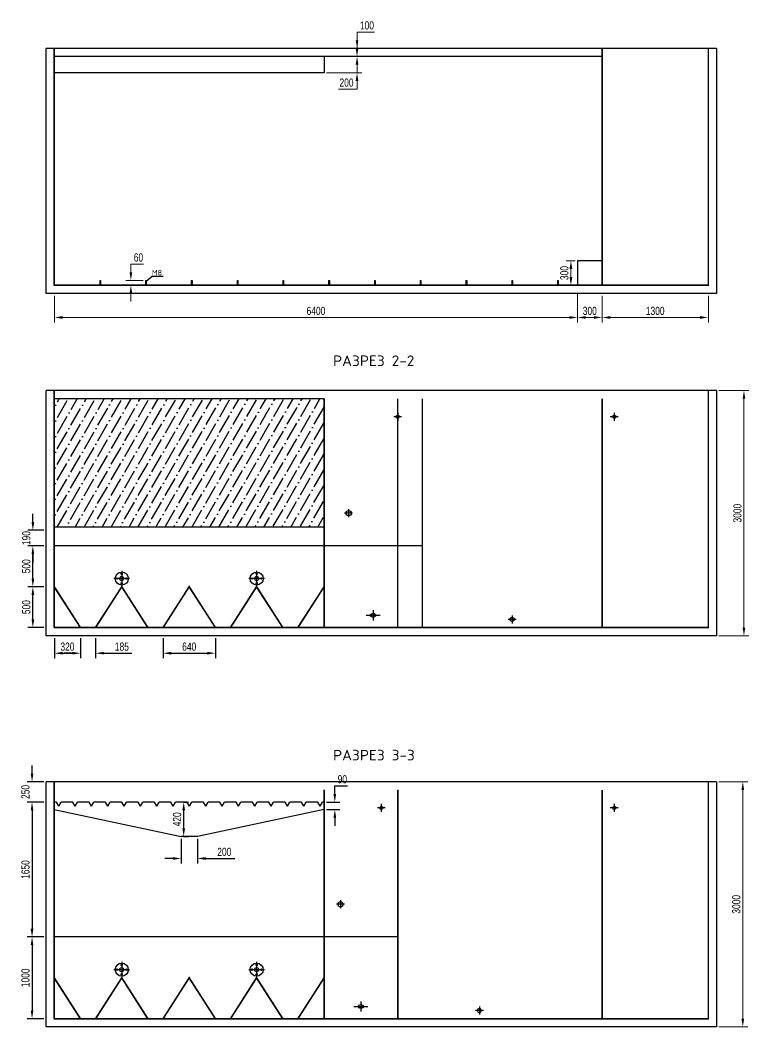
# Model space of a CAD drawing. Extents: x 89779 to 109422, y -13887 to 11174.
# Drawn here: x 90290 to 99204, y -13675 to -1354 of the extents above; entities that cross this region are included whole.
import ezdxf

# ---------------------------------------------------------------- set-up
doc = ezdxf.new("R2010")
doc.units = 0
doc.layers.get('0').update_dxf_attribs({"linetype": 'CONTINUOUS'})
doc.layers.get('DEFPOINTS').update_dxf_attribs({"linetype": 'CONTINUOUS'})
doc.layers.add('1', color=7, linetype='CONTINUOUS')
doc.layers.add('водосливы', color=3, linetype='CONTINUOUS')
doc.layers.add('А-Размеры', color=4, linetype='CONTINUOUS', lineweight=20)
doc.styles.add('MONARCH', font='monarch', dxfattribs={"width": 0.77})
doc.styles.get("Standard").update_dxf_attribs({"font": 'romans.shx'})
doc.dimstyles.get("Standard").update_dxf_attribs({"dimtxt": 50, "dimasz": 30, "dimexe": 20, "dimexo": 10, "dimgap": 10, "dimtad": 1, "dimtoh": 1, "dimdec": 0, "dimzin": 0, "dimdsep": 46, "dimtxsty": 'MONARCH', "dimcen": 10, "dimclrd": 256, "dimclre": 256, "dimclrt": 256, "dimadec": 0, "dimazin": 0, "dimtfac": 1, "dimtdec": 0, "dimtofl": 0, "dimtmove": 0, "dimatfit": 3, "dimfxl": 1, "dimtolj": 1, "dimtzin": 0, "dimlwd": -1, "dimlwe": -1, "dimarcsym": 0})

# ---------------------------------------------------------------- blocks, each defined once
blk = doc.blocks.new('*D521')
at = {"layer": '1', "ltscale": 50, "transparency": 16777216}
for p, q in [((90578, -8288), (90385, -8288)), ((90445, -8688), (90445, -8388)), ((90578, -8788), (90385, -8788))]:
    blk.add_line(p, q, dxfattribs=at)
for points in [[(90429, -8388), (90462, -8388), (90445, -8288)], [(90429, -8688), (90462, -8688), (90445, -8788)]]:
    blk.add_solid(points, dxfattribs=at)
at = {"layer": 'DEFPOINTS', "color": 0, "ltscale": 50, "transparency": 16777216}
for p in [(90445, -8288), (90608, -8288), (90608, -8788)]:
    blk.add_point(p, dxfattribs=at)
at = {"layer": '1', "ltscale": 50, "transparency": 16777216, "insert": (90365, -8538), "char_height": 100, "attachment_point": 5, "rotation": 90, "style": 'MONARCH'}
blk.add_mtext('\\A1;500', dxfattribs=at)
blk = doc.blocks.new('*D522')
at = {"layer": '1', "ltscale": 50, "transparency": 16777216}
for p, q in [((90578, -7788), (90385, -7788)), ((90445, -8188), (90445, -7888)), ((90578, -8288), (90385, -8288))]:
    blk.add_line(p, q, dxfattribs=at)
for points in [[(90429, -7888), (90462, -7888), (90445, -7788)], [(90429, -8188), (90462, -8188), (90445, -8288)]]:
    blk.add_solid(points, dxfattribs=at)
at = {"layer": 'DEFPOINTS', "color": 0, "ltscale": 50, "transparency": 16777216}
for p in [(90445, -7788), (90608, -7788), (90608, -8288)]:
    blk.add_point(p, dxfattribs=at)
at = {"layer": '1', "ltscale": 50, "transparency": 16777216, "insert": (90365, -8038), "char_height": 100, "attachment_point": 5, "rotation": 90, "style": 'MONARCH'}
blk.add_mtext('\\A1;500', dxfattribs=at)
blk = doc.blocks.new('*D523')
at = {"layer": '1', "ltscale": 50, "transparency": 16777216}
for p, q in [((90445, -7498), (90445, -7398)), ((90578, -7598), (90385, -7598)), ((90578, -7788), (90385, -7788)), ((90445, -7888), (90445, -7988))]:
    blk.add_line(p, q, dxfattribs=at)
for points in [[(90429, -7498), (90462, -7498), (90445, -7598)], [(90429, -7888), (90462, -7888), (90445, -7788)]]:
    blk.add_solid(points, dxfattribs=at)
at = {"layer": 'DEFPOINTS', "color": 0, "ltscale": 50, "transparency": 16777216}
for p in [(90445, -7598), (90608, -7598), (90608, -7788)]:
    blk.add_point(p, dxfattribs=at)
at = {"layer": '1', "ltscale": 50, "transparency": 16777216, "insert": (90365, -7693), "char_height": 100, "attachment_point": 5, "rotation": 90, "style": 'MONARCH'}
blk.add_mtext('\\A1;190', dxfattribs=at)
blk = doc.blocks.new('*D524')
at = {"layer": '1', "ltscale": 50, "transparency": 16777216}
for p, q in [((90708, -8918), (90708, -9162)), ((91028, -8918), (91028, -9162)), ((90808, -9102), (90928, -9102))]:
    blk.add_line(p, q, dxfattribs=at)
for points in [[(90808, -9085), (90808, -9118), (90708, -9102)], [(90928, -9085), (90928, -9118), (91028, -9102)]]:
    blk.add_solid(points, dxfattribs=at)
at = {"layer": 'DEFPOINTS', "color": 0, "ltscale": 50, "transparency": 16777216}
for p in [(90708, -8888), (91028, -8888), (91028, -9102)]:
    blk.add_point(p, dxfattribs=at)
at = {"layer": '1', "ltscale": 50, "transparency": 16777216, "insert": (90868, -9022), "char_height": 100, "attachment_point": 5, "style": 'MONARCH'}
blk.add_mtext('\\A1;320', dxfattribs=at)
blk = doc.blocks.new('*D525')
at = {"layer": '1', "ltscale": 50, "transparency": 16777216}
for p, q in [((91028, -8918), (91028, -9162)), ((91213, -8918), (91213, -9162)), ((90928, -9102), (90828, -9102)), ((91313, -9102), (91656, -9102))]:
    blk.add_line(p, q, dxfattribs=at)
for points in [[(90928, -9085), (90928, -9118), (91028, -9102)], [(91313, -9085), (91313, -9118), (91213, -9102)]]:
    blk.add_solid(points, dxfattribs=at)
at = {"layer": 'DEFPOINTS', "color": 0, "ltscale": 50, "transparency": 16777216}
for p in [(91028, -8888), (91213, -8888), (91213, -9102)]:
    blk.add_point(p, dxfattribs=at)
at = {"layer": '1', "ltscale": 50, "transparency": 16777216, "insert": (91534, -9022), "char_height": 100, "attachment_point": 5, "style": 'MONARCH'}
blk.add_mtext('\\A1;185', dxfattribs=at)
blk = doc.blocks.new('*D526')
at = {"layer": '1', "ltscale": 50, "transparency": 16777216}
for p, q in [((92038, -8918), (92038, -9162)), ((92678, -8918), (92678, -9162)), ((92138, -9102), (92578, -9102))]:
    blk.add_line(p, q, dxfattribs=at)
for points in [[(92138, -9085), (92138, -9119), (92038, -9102)], [(92578, -9085), (92578, -9119), (92678, -9102)]]:
    blk.add_solid(points, dxfattribs=at)
at = {"layer": 'DEFPOINTS', "color": 0, "ltscale": 50, "transparency": 16777216}
for p in [(92038, -8888), (92678, -8888), (92678, -9102)]:
    blk.add_point(p, dxfattribs=at)
at = {"layer": '1', "ltscale": 50, "transparency": 16777216, "insert": (92358, -9022), "char_height": 100, "attachment_point": 5, "style": 'MONARCH'}
blk.add_mtext('\\A1;640', dxfattribs=at)
blk = doc.blocks.new('*D503')
at = {"layer": '1', "ltscale": 50, "transparency": 16777216}
for p, q in [((92258, -11375), (92258, -11674)), ((92458, -11375), (92458, -11674)), ((92158, -11614), (92058, -11614)), ((92558, -11614), (92916, -11614))]:
    blk.add_line(p, q, dxfattribs=at)
for points in [[(92158, -11597), (92158, -11631), (92258, -11614)], [(92558, -11597), (92558, -11631), (92458, -11614)]]:
    blk.add_solid(points, dxfattribs=at)
at = {"layer": 'DEFPOINTS', "color": 0, "ltscale": 50, "transparency": 16777216}
for p in [(92258, -11345), (92458, -11345), (92458, -11614)]:
    blk.add_point(p, dxfattribs=at)
at = {"layer": '1', "ltscale": 50, "transparency": 16777216, "insert": (92787, -11534), "char_height": 100, "attachment_point": 5, "style": 'MONARCH'}
blk.add_mtext('\\A1;200', dxfattribs=at)
blk = doc.blocks.new('*D504')
at = {"layer": '1', "ltscale": 50, "transparency": 16777216}
for p, q in [((94139, -10825), (94139, -10725)), ((94139, -10725), (94293, -10725)), ((94038, -10925), (94199, -10925)), ((94038, -11015), (94199, -11015)), ((94139, -11115), (94139, -11215))]:
    blk.add_line(p, q, dxfattribs=at)
for points in [[(94122, -10825), (94155, -10825), (94139, -10925)], [(94122, -11115), (94155, -11115), (94139, -11015)]]:
    blk.add_solid(points, dxfattribs=at)
at = {"layer": 'DEFPOINTS', "color": 0, "ltscale": 50, "transparency": 16777216}
for p in [(94008, -10925), (94139, -10925), (94008, -11015)]:
    blk.add_point(p, dxfattribs=at)
at = {"layer": '1', "ltscale": 50, "transparency": 16777216, "insert": (94231, -10645), "char_height": 100, "attachment_point": 5, "style": 'MONARCH'}
blk.add_mtext('\\A1;90', dxfattribs=at)
blk = doc.blocks.new('*D505')
at = {"layer": '1', "ltscale": 50, "transparency": 16777216}
for p, q in [((92291, -10925), (92350, -10925)), ((92290, -11245), (92290, -11025)), ((92288, -11345), (92350, -11345))]:
    blk.add_line(p, q, dxfattribs=at)
for points in [[(92274, -11025), (92307, -11025), (92290, -10925)], [(92274, -11245), (92307, -11245), (92290, -11345)]]:
    blk.add_solid(points, dxfattribs=at)
at = {"layer": 'DEFPOINTS', "color": 0, "ltscale": 50, "transparency": 16777216}
for p in [(92261, -10925), (92290, -10925), (92258, -11345)]:
    blk.add_point(p, dxfattribs=at)
at = {"layer": '1', "ltscale": 50, "transparency": 16777216, "insert": (92210, -11135), "char_height": 100, "attachment_point": 5, "rotation": 90, "style": 'MONARCH'}
blk.add_mtext('\\A1;420', dxfattribs=at)
blk = doc.blocks.new('*D506')
at = {"layer": '1', "ltscale": 50, "transparency": 16777216}
for p, q in [((90435, -10575), (90435, -10475)), ((90578, -10675), (90375, -10675)), ((90578, -10925), (90375, -10925)), ((90435, -11025), (90435, -11125))]:
    blk.add_line(p, q, dxfattribs=at)
for points in [[(90419, -10575), (90452, -10575), (90435, -10675)], [(90419, -11025), (90452, -11025), (90435, -10925)]]:
    blk.add_solid(points, dxfattribs=at)
at = {"layer": 'DEFPOINTS', "color": 0, "ltscale": 50, "transparency": 16777216}
for p in [(90435, -10675), (90608, -10675), (90608, -10925)]:
    blk.add_point(p, dxfattribs=at)
at = {"layer": '1', "ltscale": 50, "transparency": 16777216, "insert": (90355, -10800), "char_height": 100, "attachment_point": 5, "rotation": 90, "style": 'MONARCH'}
blk.add_mtext('\\A1;250', dxfattribs=at)
blk = doc.blocks.new('*D507')
at = {"layer": '1', "ltscale": 50, "transparency": 16777216}
for p, q in [((90578, -10925), (90375, -10925)), ((90435, -11025), (90435, -12475)), ((90578, -12575), (90375, -12575))]:
    blk.add_line(p, q, dxfattribs=at)
for points in [[(90419, -11025), (90452, -11025), (90435, -10925)], [(90419, -12475), (90452, -12475), (90435, -12575)]]:
    blk.add_solid(points, dxfattribs=at)
at = {"layer": 'DEFPOINTS', "color": 0, "ltscale": 50, "transparency": 16777216}
for p in [(90608, -10925), (90435, -12575), (90608, -12575)]:
    blk.add_point(p, dxfattribs=at)
at = {"layer": '1', "ltscale": 50, "transparency": 16777216, "insert": (90355, -11750), "char_height": 100, "attachment_point": 5, "rotation": 90, "style": 'MONARCH'}
blk.add_mtext('\\A1;1650', dxfattribs=at)
blk = doc.blocks.new('*D508')
at = {"layer": '1', "ltscale": 50, "transparency": 16777216}
for p, q in [((90578, -12575), (90375, -12575)), ((90435, -12675), (90435, -13475)), ((90578, -13575), (90375, -13575))]:
    blk.add_line(p, q, dxfattribs=at)
for points in [[(90419, -12675), (90452, -12675), (90435, -12575)], [(90419, -13475), (90452, -13475), (90435, -13575)]]:
    blk.add_solid(points, dxfattribs=at)
at = {"layer": 'DEFPOINTS', "color": 0, "ltscale": 50, "transparency": 16777216}
for p in [(90608, -12575), (90435, -13575), (90608, -13575)]:
    blk.add_point(p, dxfattribs=at)
at = {"layer": '1', "ltscale": 50, "transparency": 16777216, "insert": (90355, -13075), "char_height": 100, "attachment_point": 5, "rotation": 90, "style": 'MONARCH'}
blk.add_mtext('\\A1;1000', dxfattribs=at)
blk = doc.blocks.new('*D516')
at = {"layer": 'DEFPOINTS', "color": 0, "ltscale": 50, "transparency": 16777216}
for p in [(98808, -5888), (98808, -8888), (99144, -8888)]:
    blk.add_point(p, dxfattribs=at)
at = {"layer": 'А-Размеры', "ltscale": 50, "transparency": 16777216}
for p, q in [((98838, -5888), (99204, -5888)), ((99144, -5988), (99144, -8788)), ((98838, -8888), (99204, -8888))]:
    blk.add_line(p, q, dxfattribs=at)
for points in [[(99127, -5988), (99160, -5988), (99144, -5888)], [(99127, -8788), (99160, -8788), (99144, -8888)]]:
    blk.add_solid(points, dxfattribs=at)
at = {"layer": 'А-Размеры', "ltscale": 50, "transparency": 16777216, "insert": (99064, -7388), "char_height": 100, "attachment_point": 5, "rotation": 90, "style": 'MONARCH'}
blk.add_mtext('\\A1;3000', dxfattribs=at)
blk = doc.blocks.new('*D517')
at = {"layer": 'DEFPOINTS', "color": 0, "ltscale": 50, "transparency": 16777216}
for p in [(98808, -10675), (99130, -10675), (98808, -13675)]:
    blk.add_point(p, dxfattribs=at)
at = {"layer": 'А-Размеры', "ltscale": 50, "transparency": 16777216}
for p, q in [((98838, -10675), (99190, -10675)), ((99130, -13575), (99130, -10775)), ((98838, -13675), (99190, -13675))]:
    blk.add_line(p, q, dxfattribs=at)
for points in [[(99113, -10775), (99146, -10775), (99130, -10675)], [(99113, -13575), (99146, -13575), (99130, -13675)]]:
    blk.add_solid(points, dxfattribs=at)
at = {"layer": 'А-Размеры', "ltscale": 50, "transparency": 16777216, "insert": (99050, -12175), "char_height": 100, "attachment_point": 5, "rotation": 90, "style": 'MONARCH'}
blk.add_mtext('\\A1;3000', dxfattribs=at)
blk = doc.blocks.new('*D520')
at = {"layer": 'DEFPOINTS', "color": 0, "ltscale": 50, "transparency": 16777216}
for p in [(91644, -4539), (91823, -4539), (91823, -4599)]:
    blk.add_point(p, dxfattribs=at)
at = {"layer": 'А-Размеры', "ltscale": 50, "transparency": 16777216}
for p, q in [((91644, -4439), (91644, -4339)), ((91644, -4339), (91799, -4339)), ((91793, -4539), (91584, -4539)), ((91793, -4599), (91584, -4599)), ((91644, -4699), (91644, -4799))]:
    blk.add_line(p, q, dxfattribs=at)
for points in [[(91628, -4439), (91661, -4439), (91644, -4539)], [(91628, -4699), (91661, -4699), (91644, -4599)]]:
    blk.add_solid(points, dxfattribs=at)
at = {"layer": 'А-Размеры', "ltscale": 50, "transparency": 16777216, "insert": (91737, -4259), "char_height": 100, "attachment_point": 5, "style": 'MONARCH'}
blk.add_mtext('\\A1;60', dxfattribs=at)
blk = doc.blocks.new('*D480')
at = {"layer": 'DEFPOINTS', "color": 0, "ltscale": 50, "transparency": 16777216}
for p in [(94008, -1799), (94008, -1999), (94411, -1999)]:
    blk.add_point(p, dxfattribs=at)
at = {"layer": 'А-Размеры', "ltscale": 50, "transparency": 16777216}
for p, q in [((94411, -1699), (94411, -1599)), ((94038, -1799), (94471, -1799)), ((94038, -1999), (94471, -1999)), ((94411, -2199), (94183, -2199)), ((94411, -2099), (94411, -2199))]:
    blk.add_line(p, q, dxfattribs=at)
for points in [[(94394, -1699), (94427, -1699), (94411, -1799)], [(94394, -2099), (94427, -2099), (94411, -1999)]]:
    blk.add_solid(points, dxfattribs=at)
at = {"layer": 'А-Размеры', "ltscale": 50, "transparency": 16777216, "insert": (94282, -2119), "char_height": 100, "attachment_point": 5, "style": 'MONARCH'}
blk.add_mtext('\\A1;200', dxfattribs=at)
blk = doc.blocks.new('*D481')
at = {"layer": 'DEFPOINTS', "color": 0, "ltscale": 50, "transparency": 16777216}
for p in [(94008, -1699), (94411, -1699), (94008, -1799)]:
    blk.add_point(p, dxfattribs=at)
at = {"layer": 'А-Размеры', "ltscale": 50, "transparency": 16777216}
for p, q in [((94411, -1599), (94411, -1499)), ((94411, -1499), (94624, -1499)), ((94038, -1699), (94471, -1699)), ((94038, -1799), (94471, -1799)), ((94411, -1899), (94411, -1999))]:
    blk.add_line(p, q, dxfattribs=at)
for points in [[(94394, -1599), (94427, -1599), (94411, -1699)], [(94394, -1899), (94427, -1899), (94411, -1799)]]:
    blk.add_solid(points, dxfattribs=at)
at = {"layer": 'А-Размеры', "ltscale": 50, "transparency": 16777216, "insert": (94532, -1419), "char_height": 100, "attachment_point": 5, "style": 'MONARCH'}
blk.add_mtext('\\A1;100', dxfattribs=at)
blk = doc.blocks.new('*D482')
at = {"layer": 'DEFPOINTS', "color": 0, "ltscale": 50, "transparency": 16777216}
for p in [(97108, -4299), (97027, -4599), (97108, -4599)]:
    blk.add_point(p, dxfattribs=at)
at = {"layer": 'А-Размеры', "ltscale": 50, "transparency": 16777216}
for p, q in [((97078, -4299), (96967, -4299)), ((97027, -4399), (97027, -4499)), ((97078, -4599), (96967, -4599))]:
    blk.add_line(p, q, dxfattribs=at)
for points in [[(97010, -4399), (97044, -4399), (97027, -4299)], [(97010, -4499), (97044, -4499), (97027, -4599)]]:
    blk.add_solid(points, dxfattribs=at)
at = {"layer": 'А-Размеры', "ltscale": 50, "transparency": 16777216, "insert": (96947, -4449), "char_height": 100, "attachment_point": 5, "rotation": 90, "style": 'MONARCH'}
blk.add_mtext('\\A1;300', dxfattribs=at)
blk = doc.blocks.new('*D483')
at = {"layer": 'DEFPOINTS', "color": 0, "ltscale": 50, "transparency": 16777216}
for p in [(97108, -4699), (97408, -4699), (97408, -4993)]:
    blk.add_point(p, dxfattribs=at)
at = {"layer": 'А-Размеры', "ltscale": 50, "transparency": 16777216}
for p, q in [((97108, -4729), (97108, -5053)), ((97408, -4729), (97408, -5053)), ((97208, -4993), (97308, -4993))]:
    blk.add_line(p, q, dxfattribs=at)
for points in [[(97208, -4976), (97208, -5009), (97108, -4993)], [(97308, -4976), (97308, -5009), (97408, -4993)]]:
    blk.add_solid(points, dxfattribs=at)
at = {"layer": 'А-Размеры', "ltscale": 50, "transparency": 16777216, "insert": (97258, -4913), "char_height": 100, "attachment_point": 5, "style": 'MONARCH'}
blk.add_mtext('\\A1;300', dxfattribs=at)
blk = doc.blocks.new('*D484')
at = {"layer": 'DEFPOINTS', "color": 0, "ltscale": 50, "transparency": 16777216}
for p in [(97108, -4664), (90708, -4699), (97108, -4993)]:
    blk.add_point(p, dxfattribs=at)
at = {"layer": 'А-Размеры', "ltscale": 50, "transparency": 16777216}
for p, q in [((90708, -4729), (90708, -5053)), ((97108, -4694), (97108, -5053)), ((90808, -4993), (97008, -4993))]:
    blk.add_line(p, q, dxfattribs=at)
for points in [[(90808, -4976), (90808, -5009), (90708, -4993)], [(97008, -4976), (97008, -5009), (97108, -4993)]]:
    blk.add_solid(points, dxfattribs=at)
at = {"layer": 'А-Размеры', "ltscale": 50, "transparency": 16777216, "insert": (93908, -4913), "char_height": 100, "attachment_point": 5, "style": 'MONARCH'}
blk.add_mtext('\\A1;6400', dxfattribs=at)
blk = doc.blocks.new('*D485')
at = {"layer": 'DEFPOINTS', "color": 0, "ltscale": 50, "transparency": 16777216}
for p in [(97408, -4699), (98708, -4699), (98708, -4993)]:
    blk.add_point(p, dxfattribs=at)
at = {"layer": 'А-Размеры', "ltscale": 50, "transparency": 16777216}
for p, q in [((97408, -4729), (97408, -5053)), ((98708, -4729), (98708, -5053)), ((97508, -4993), (98608, -4993))]:
    blk.add_line(p, q, dxfattribs=at)
for points in [[(97508, -4976), (97508, -5009), (97408, -4993)], [(98608, -4976), (98608, -5009), (98708, -4993)]]:
    blk.add_solid(points, dxfattribs=at)
at = {"layer": 'А-Размеры', "ltscale": 50, "transparency": 16777216, "insert": (98058, -4913), "char_height": 100, "attachment_point": 5, "style": 'MONARCH'}
blk.add_mtext('\\A1;1300', dxfattribs=at)

msp = doc.modelspace()

# ---------------------------------------------------------------- hatches: boundary and pattern name
at = {"layer": '1', "ltscale": 50}
h = msp.add_hatch(dxfattribs=at)
h.set_pattern_fill('ANSI36', color=2, scale=30, angle=15)
h.set_pattern_definition([(60, (-64373.56, 0), (0.85483, 191.98061), [238.125, -47.625, 0, -47.625])])
h.paths.add_polyline_path([(94007.8, -5988.1), (90707.8, -5988.1), (90707.8, -7558.1), (94007.8, -7558.1)])
h.paths.add_polyline_path([(91112.8, -7681.8), (91360.8, -7681.8), (91360.8, -7531.8), (91112.8, -7531.8)], flags=9)

# ---------------------------------------------------------------- linework, layer by layer
at = {"color": 1}
for p, q in [((90607.8, -4699.4), (90607.8, -1699.4)), ((98807.8, -1699.4), (98807.8, -4699.4)), ((97407.8, -1799.4), (94007.8, -1799.4)), ((94007.8, -1999.4), (90707.8, -1999.4)), ((98807.8, -4699.4), (90607.8, -4699.4)), ((90607.8, -8888.1), (90607.8, -5888.1)), ((98807.8, -5888.1), (98807.8, -8888.1)), ((98807.8, -8888.1), (90607.8, -8888.1)), ((98807.8, -10675), (98807.8, -13675))]:
    msp.add_line(p, q, dxfattribs=at)
for p, q in [((98807.8, -1699.4), (90607.8, -1699.4)), ((90707.8, -4599.4), (90707.8, -1699.4)), ((98707.8, -1699.4), (98707.8, -4599.4)), ((97407.8, -4299.4), (97107.8, -4299.4)), ((97107.8, -4299.4), (97107.8, -4599.4)), ((98707.8, -4599.4), (90707.8, -4599.4)), ((98807.8, -5888.1), (90607.8, -5888.1)), ((90707.8, -8788.1), (90707.8, -5888.1)), ((98707.8, -5888.1), (98707.8, -8788.1)), ((95207.8, -7788.1), (90707.8, -7788.1)), ((98707.8, -8788.1), (90707.8, -8788.1)), ((90607.8, -13675), (90607.8, -10675)), ((98807.8, -10675), (90607.8, -10675)), ((90707.8, -13575), (90707.8, -10675)), ((98707.8, -10675), (98707.8, -13575)), ((94907.8, -12575), (90707.8, -12575)), ((98807.8, -13675), (90607.8, -13675)), ((98707.8, -13575), (90707.8, -13575))]:
    msp.add_line(p, q)
at = {"layer": '1', "ltscale": 50}
for p, q in [((97407.8, -1699.4), (97407.8, -4599.4)), ((91262.8, -4539.4), (91262.8, -4599.4)), ((91262.8, -4539.4), (91272.8, -4539.4)), ((91272.8, -4539.4), (91272.8, -4599.4)), ((91822.8, -4539.4), (91822.8, -4599.4)), ((91822.8, -4539.4), (91832.8, -4539.4)), ((91832.8, -4549.1), (91906.6, -4486.9)), ((91832.8, -4539.4), (91832.8, -4599.4)), ((91906.6, -4486.9), (92039.7, -4486.9)), ((92382.8, -4539.4), (92382.8, -4599.4)), ((92382.8, -4539.4), (92392.8, -4539.4)), ((92392.8, -4539.4), (92392.8, -4599.4)), ((92942.8, -4539.4), (92942.8, -4599.4)), ((92942.8, -4539.4), (92952.8, -4539.4)), ((92952.8, -4539.4), (92952.8, -4599.4)), ((93502.8, -4539.4), (93502.8, -4599.4)), ((93502.8, -4539.4), (93512.8, -4539.4)), ((93512.8, -4539.4), (93512.8, -4599.4)), ((94062.8, -4539.4), (94062.8, -4599.4)), ((94062.8, -4539.4), (94072.8, -4539.4)), ((94072.8, -4539.4), (94072.8, -4599.4)), ((94622.8, -4539.4), (94622.8, -4599.4)), ((94622.8, -4539.4), (94632.8, -4539.4)), ((94632.8, -4539.4), (94632.8, -4599.4)), ((95182.8, -4539.4), (95182.8, -4599.4)), ((95182.8, -4539.4), (95192.8, -4539.4)), ((95192.8, -4539.4), (95192.8, -4599.4)), ((95742.8, -4539.4), (95742.8, -4599.4)), ((95742.8, -4539.4), (95752.8, -4539.4)), ((95752.8, -4539.4), (95752.8, -4599.4)), ((96302.8, -4539.4), (96302.8, -4599.4)), ((96302.8, -4539.4), (96312.8, -4539.4)), ((96312.8, -4539.4), (96312.8, -4599.4)), ((96862.8, -4539.4), (96862.8, -4599.4)), ((96862.8, -4539.4), (96872.8, -4539.4)), ((96872.8, -4539.4), (96872.8, -4599.4)), ((91267.8, -4566.5), (91267.8, -4599.4)), ((91827.8, -4566.5), (91827.8, -4599.4)), ((92387.8, -4566.5), (92387.8, -4599.4)), ((92947.8, -4566.5), (92947.8, -4599.4)), ((93507.8, -4566.5), (93507.8, -4599.4)), ((94067.8, -4566.5), (94067.8, -4599.4)), ((94627.8, -4566.5), (94627.8, -4599.4)), ((95187.8, -4566.5), (95187.8, -4599.4)), ((95747.8, -4566.5), (95747.8, -4599.4)), ((96307.8, -4566.5), (96307.8, -4599.4)), ((96867.8, -4566.5), (96867.8, -4599.4)), ((94007.8, -5988.1), (94007.8, -8788.1)), ((95207.8, -5988.1), (95207.8, -8788.1)), ((94907.8, -6159.4), (94907.8, -6256.8)), ((97557.8, -6159.4), (97557.8, -6256.8)), ((94956.5, -6208.1), (94859.1, -6208.1)), ((97606.5, -6208.1), (97509.1, -6208.1)), ((94356.5, -7388.1), (94259.1, -7388.1)), ((94307.8, -7339.4), (94307.8, -7436.8)), ((91532.8, -8091.7), (91532.8, -8284.4)), ((93182.8, -8091.7), (93182.8, -8284.4)), ((91629.1, -8188.1), (91436.4, -8188.1)), ((93279.1, -8188.1), (93086.4, -8188.1)), ((91027.8, -8788.1), (90707.8, -8288.1)), ((91212.8, -8788.1), (91532.8, -8288.1)), ((91852.8, -8788.1), (91532.8, -8288.1)), ((92037.8, -8788.1), (92357.8, -8288.1)), ((92677.8, -8788.1), (92357.8, -8288.1)), ((92862.8, -8788.1), (93182.8, -8288.1)), ((93502.8, -8788.1), (93182.8, -8288.1)), ((93687.8, -8788.1), (94007.8, -8288.1)), ((94607.8, -8576.5), (94607.8, -8699.7)), ((94521.3, -8638.1), (94694.2, -8638.1)), ((96356.5, -8688.1), (96259.1, -8688.1)), ((96307.8, -8639.4), (96307.8, -8736.8)), ((94007.8, -10775), (94007.8, -13575)), ((94907.8, -10775), (94907.8, -13575)), ((94707.8, -10946.3), (94707.8, -11043.7)), ((97557.8, -10946.3), (97557.8, -11043.7)), ((90707.8, -11015), (92257.8, -11345)), ((94007.8, -11015), (92457.8, -11345)), ((94756.5, -10995), (94659.1, -10995)), ((97606.5, -10995), (97509.1, -10995)), ((92457.8, -11345), (92257.8, -11345)), ((94256.5, -12175), (94159.1, -12175)), ((94207.8, -12126.3), (94207.8, -12223.7)), ((91532.8, -12878.7), (91532.8, -13071.4)), ((93182.8, -12878.7), (93182.8, -13071.4)), ((91629.1, -12975), (91436.4, -12975)), ((93279.1, -12975), (93086.4, -12975)), ((91027.8, -13575), (90707.8, -13075)), ((91212.8, -13575), (91532.8, -13075)), ((91852.8, -13575), (91532.8, -13075)), ((92037.8, -13575), (92357.8, -13075)), ((92677.8, -13575), (92357.8, -13075)), ((92862.8, -13575), (93182.8, -13075)), ((93502.8, -13575), (93182.8, -13075)), ((93687.8, -13575), (94007.8, -13075)), ((94371.3, -13425), (94544.2, -13425)), ((94457.8, -13363.4), (94457.8, -13486.7)), ((95907.8, -13426.3), (95907.8, -13523.7)), ((95956.5, -13475), (95859.1, -13475))]:
    msp.add_line(p, q, dxfattribs=at)
at = {"layer": '1', "color": 2, "ltscale": 50}
for p, q in [((94007.8, -1799.4), (90707.8, -1799.4)), ((94007.8, -5988.1), (90707.8, -5988.1)), ((94007.8, -7558.1), (90707.8, -7558.1))]:
    msp.add_line(p, q, dxfattribs=at)
at = {"layer": '1', "color": 1, "ltscale": 50}
msp.add_line((94007.8, -1799.4), (94007.8, -1999.4), dxfattribs=at)
at = {"layer": '1', "ltscale": 50, "const_width": 20}
for points in [[(90707.8, -1699.4), (90707.8, -4599.4), (98707.8, -4599.4), (98707.8, -1699.4)], [(97407.8, -1699.4), (97407.8, -4599.4)], [(90707.8, -5888.1), (90707.8, -8788.1), (98707.8, -8788.1), (98707.8, -5888.1)], [(94007.8, -5988.1), (94007.8, -8788.1)], [(94907.8, -5988.1), (94907.8, -8788.1)], [(97407.8, -8788.1), (97407.8, -5988.1)], [(90707.8, -8288.1), (91027.8, -8788.1)], [(91212.8, -8788.1), (91532.8, -8288.1), (91852.8, -8788.1)], [(92037.8, -8788.1), (92357.8, -8288.1), (92677.8, -8788.1)], [(92862.8, -8788.1), (93182.8, -8288.1), (93502.8, -8788.1)], [(93687.8, -8788.1), (94007.8, -8288.1)], [(98707.8, -10675), (98707.8, -13575), (90707.8, -13575), (90707.8, -10675)], [(94007.8, -10775), (94007.8, -13575)], [(94907.8, -10775), (94907.8, -13575)], [(97407.8, -13575), (97407.8, -10775)], [(91212.8, -13575), (91532.8, -13075), (91852.8, -13575)], [(92037.8, -13575), (92357.8, -13075), (92677.8, -13575)], [(92862.8, -13575), (93182.8, -13075), (93502.8, -13575)], [(90707.8, -13075), (91027.8, -13575)], [(93687.8, -13575), (94007.8, -13075)]]:
    msp.add_lwpolyline(points, dxfattribs=at)
at = {"layer": '1', "ltscale": 50}
for centre, radius in [((94907.8, -6208.1), 20), ((97557.8, -6208.1), 20), ((94307.8, -7388.1), 32), ((91532.8, -8188.1), 80), ((91532.8, -8130.3), 9), ((93182.8, -8188.1), 80), ((93182.8, -8130.3), 9), ((91475, -8188.1), 9), ((91532.8, -8188.1), 25), ((91532.8, -8245.9), 9), ((91590.5, -8188.1), 9), ((93125, -8188.1), 9), ((93182.8, -8188.1), 25), ((93182.8, -8245.9), 9), ((93240.5, -8188.1), 9), ((96307.8, -8688.1), 25), ((94707.8, -10995), 20), ((97557.8, -10995), 20), ((94207.8, -12175), 32), ((91532.8, -12975), 80), ((91532.8, -12917.3), 9), ((93182.8, -12975), 80), ((93182.8, -12917.3), 9), ((91475, -12975), 9), ((91532.8, -12975), 25), ((91532.8, -13032.8), 9), ((91590.5, -12975), 9), ((93125, -12975), 9), ((93182.8, -12975), 25), ((93182.8, -13032.8), 9), ((93240.5, -12975), 9), ((95907.8, -13475), 25)]:
    msp.add_circle(centre, radius, dxfattribs=at)
for centre in [(94607.8, -8638.1), (94457.8, -13425)]:
    msp.add_ellipse(centre, major_axis=(-33, 0), ratio=0.6888494, dxfattribs=at)
at = {"layer": 'водосливы', "ltscale": 100}
for p, q in [((90732.5, -10925), (90707.8, -10925)), ((90761.3, -10975), (90732.5, -10925)), ((90761.3, -10975), (90790.2, -10925)), ((90932.5, -10925), (90790.2, -10925)), ((90961.3, -10975), (90932.5, -10925)), ((90961.3, -10975), (90990.2, -10925)), ((91132.5, -10925), (90990.2, -10925)), ((91161.3, -10975), (91132.5, -10925)), ((91161.3, -10975), (91190.2, -10925)), ((91332.5, -10925), (91190.2, -10925)), ((91361.3, -10975), (91332.5, -10925)), ((91361.3, -10975), (91390.2, -10925)), ((91532.5, -10925), (91390.2, -10925)), ((91561.3, -10975), (91532.5, -10925)), ((91561.3, -10975), (91590.2, -10925)), ((91732.5, -10925), (91590.2, -10925)), ((91761.3, -10975), (91732.5, -10925)), ((91761.3, -10975), (91790.2, -10925)), ((91932.5, -10925), (91790.2, -10925)), ((91961.3, -10975), (91932.5, -10925)), ((91961.3, -10975), (91990.2, -10925)), ((92132.5, -10925), (91990.2, -10925)), ((92161.3, -10975), (92132.5, -10925)), ((92161.3, -10975), (92190.2, -10925)), ((92332.5, -10925), (92190.2, -10925)), ((92361.3, -10975), (92332.5, -10925)), ((92361.3, -10975), (92390.2, -10925)), ((92532.5, -10925), (92390.2, -10925)), ((92561.3, -10975), (92532.5, -10925)), ((92561.3, -10975), (92590.2, -10925)), ((92732.5, -10925), (92590.2, -10925)), ((92761.3, -10975), (92732.5, -10925)), ((92761.3, -10975), (92790.2, -10925)), ((92932.5, -10925), (92790.2, -10925)), ((92961.3, -10975), (92932.5, -10925)), ((92961.3, -10975), (92990.2, -10925)), ((93132.5, -10925), (92990.2, -10925)), ((93161.3, -10975), (93132.5, -10925)), ((93161.3, -10975), (93190.2, -10925)), ((93332.5, -10925), (93190.2, -10925)), ((93361.3, -10975), (93332.5, -10925)), ((93361.3, -10975), (93390.2, -10925)), ((93532.5, -10925), (93390.2, -10925)), ((93561.3, -10975), (93532.5, -10925)), ((93561.3, -10975), (93590.2, -10925)), ((93732.5, -10925), (93590.2, -10925)), ((93761.3, -10975), (93732.5, -10925)), ((93761.3, -10975), (93790.2, -10925)), ((93932.5, -10925), (93790.2, -10925)), ((93961.3, -10975), (93932.5, -10925)), ((93961.3, -10975), (93990.2, -10925)), ((94007.8, -10925), (93990.2, -10925))]:
    msp.add_line(p, q, dxfattribs=at)

# ---------------------------------------------------------------- texts
for s, height, p in [('М8', 64.8, (91900.8, -4476.7)), ('РАЗРЕЗ 2-2', 129.6, (94116.8, -5587.2)), ('РАЗРЕЗ 3-3', 129.6, (94116.8, -10414.2))]:
    msp.add_text(s, height=height).set_placement(p)

# ---------------------------------------------------------------- dimensions: what is measured, and where the dimension line sits
at = {"layer": '1', "ltscale": 50}
for base, p1, p2, picture, middle in [((90445.3, -7598.1), (90607.8, -7788.1), (90607.8, -7598.1), '*D523', (90445.3, -7693.1)), ((90435.3, -10675), (90607.8, -10925), (90607.8, -10675), '*D506', (90435.3, -10800))]:
    dim = msp.add_linear_dim(base=base, p1=p1, p2=p2, angle=90, dimstyle='Standard', override={"dimscale": 100, "dimtxt": 1, "dimasz": 1, "dimexe": 0.6, "dimexo": 0.3, "dimgap": 0.3, "dimcen": 2}, dxfattribs=at)
    dim.commit()
    dim.dimension.update_dxf_attribs({"geometry": picture, "text_midpoint": middle, "dimtype": 160})
for base, p1, p2, angle, picture, middle in [((90445.3, -7788.1), (90607.8, -8288.1), (90607.8, -7788.1), 90, '*D522', (90365.3, -8038.1)), ((90445.3, -8288.1), (90607.8, -8788.1), (90607.8, -8288.1), 90, '*D521', (90365.3, -8538.1)), ((91027.8, -9101.6), (90707.8, -8888.1), (91027.8, -8888.1), 0, '*D524', (90867.8, -9021.6)), ((91212.8, -9101.6), (91027.8, -8888.1), (91212.8, -8888.1), 0, '*D525', (91534.4, -9021.6)), ((92677.8, -9102), (92037.8, -8888.1), (92677.8, -8888.1), 0, '*D526', (92357.8, -9022)), ((94138.8, -10925), (94007.8, -11015), (94007.8, -10925), 90, '*D504', (94231.1, -10645)), ((90435.3, -12575), (90607.8, -10925), (90607.8, -12575), 90, '*D507', (90355.3, -11750)), ((92290.3, -10925), (92257.8, -11345), (92261.3, -10925), 90, '*D505', (92210.3, -11135)), ((92457.8, -11614.1), (92257.8, -11345), (92457.8, -11345), 0, '*D503', (92786.8, -11534.1)), ((90435.3, -13575), (90607.8, -12575), (90607.8, -13575), 90, '*D508', (90355.3, -13075))]:
    dim = msp.add_linear_dim(base=base, p1=p1, p2=p2, angle=angle, dimstyle='Standard', override={"dimscale": 100, "dimtxt": 1, "dimasz": 1, "dimexe": 0.6, "dimexo": 0.3, "dimgap": 0.3, "dimcen": 2}, dxfattribs=at)
    dim.commit()
    dim.dimension.update_dxf_attribs({"geometry": picture, "text_midpoint": middle})
at = {"layer": 'А-Размеры', "ltscale": 50}
for base, p1, p2, angle, picture, middle in [((94410.8, -1699.4), (94007.8, -1799.4), (94007.8, -1699.4), 90, '*D481', (94532.5, -1419.4)), ((94410.8, -1999.4), (94008, -1799.4), (94008, -1999.4), 90, '*D480', (94281.8, -2119.4)), ((91644.2, -4539.4), (91822.8, -4599.4), (91822.8, -4539.4), 90, '*D520', (91736.5, -4259.4)), ((97027.1, -4599.4), (97107.8, -4299.4), (97107.8, -4599.4), 90, '*D482', (96947.1, -4449.4)), ((97107.8, -4992.8), (90707.8, -4699.4), (97107.8, -4664.4), 0, '*D484', (93907.8, -4912.8)), ((97407.8, -4992.8), (97107.8, -4699.4), (97407.8, -4699.4), 0, '*D483', (97257.8, -4912.8)), ((98707.8, -4992.8), (97407.8, -4699.4), (98707.8, -4699.4), 0, '*D485', (98057.8, -4912.8)), ((99143.6, -8888.1), (98807.8, -5888.1), (98807.8, -8888.1), 90, '*D516', (99063.6, -7388.1)), ((99129.6, -10675), (98807.8, -13675), (98807.8, -10675), 90, '*D517', (99049.6, -12175))]:
    dim = msp.add_linear_dim(base=base, p1=p1, p2=p2, angle=angle, dimstyle='Standard', override={"dimscale": 100, "dimtxt": 1, "dimasz": 1, "dimexe": 0.6, "dimexo": 0.3, "dimgap": 0.3, "dimcen": 2}, dxfattribs=at)
    dim.commit()
    dim.dimension.update_dxf_attribs({"geometry": picture, "text_midpoint": middle})

doc.saveas('drawing.dxf')
